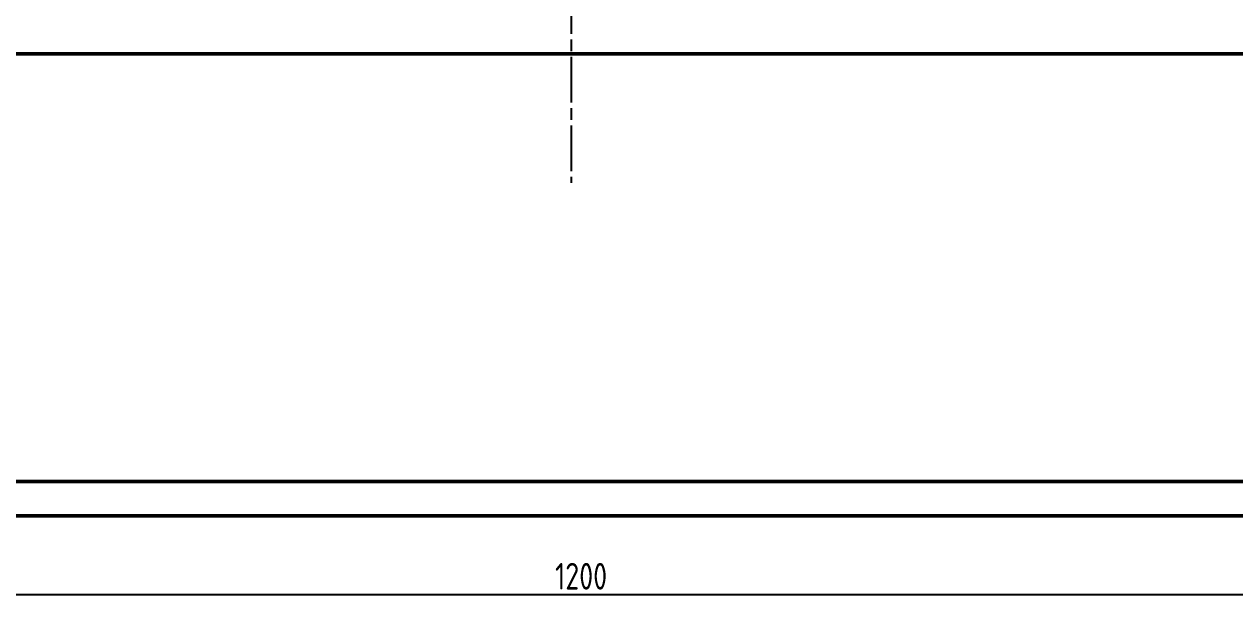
# Model space of a CAD drawing. Header units: millimetres. Extents: x -2161 to -582, y -4625 to -3434.
# Drawn here: x -1376.2 to -1217.6, y -3765.5 to -3689.3 of the extents above; entities that cross this region are included whole.
import ezdxf

# ---------------------------------------------------------------- set-up
doc = ezdxf.new("R2010")
doc.units = ezdxf.units.MM
doc.header["$LTSCALE"] = 0.5
doc.linetypes.add('AM_ISO08W050', pattern=[18, 12, -1.5, 3, -1.5])
doc.layers.add('AM_0', color=7, linetype='Continuous', lineweight=50)
doc.layers.add('AM_7', color=4, linetype='AM_ISO08W050', lineweight=25)
doc.styles.add('MyTemplate', font='tcvn+7284-2003i.ttf', dxfattribs={"width": 0.8, "height": 3.5})
doc.dimstyles.new('Copy of MyTemplate', dxfattribs={"dimtxt": 3.5, "dimasz": 3.5, "dimexe": 1.5, "dimexo": 0, "dimtad": 1, "dimtoh": 1, "dimdec": 0, "dimlfac": 3.003, "dimdsep": 46, "dimtxsty": 'MyTemplate', "dimcen": 5, "dimclrd": 3, "dimclre": 3, "dimclrt": 1, "dimadec": 0, "dimazin": 0, "dimtfac": 1, "dimtdec": 0, "dimtmove": 0, "dimatfit": 3, "dimfxl": 1, "dimlwd": 25, "dimlwe": 25, "dimarcsym": 0})

# ---------------------------------------------------------------- blocks, each defined once
blk = doc.blocks.new('*D9')
at = {"layer": 'AM_0', "color": 3, "lineweight": 25, "transparency": 16777216}
for p, q in [((-1503.06, -3753.7), (-1503.06, -3765.47)), ((-1103.36, -3753.7), (-1103.36, -3765.47)), ((-1499.56, -3763.97), (-1106.86, -3763.97))]:
    blk.add_line(p, q, dxfattribs=at)
at = {"layer": 'AM_0', "color": 3, "transparency": 16777216}
for points in [[(-1499.56, -3763.39), (-1499.56, -3764.55), (-1503.06, -3763.97)], [(-1106.86, -3763.39), (-1106.86, -3764.55), (-1103.36, -3763.97)]]:
    blk.add_solid(points, dxfattribs=at)
at = {"layer": 'Defpoints', "color": 0, "transparency": 16777216}
for p in [(-1503.06, -3753.7), (-1103.36, -3753.7), (-1103.36, -3763.97)]:
    blk.add_point(p, dxfattribs=at)
at = {"layer": 'AM_0', "color": 1, "transparency": 16777216, "insert": (-1303.21, -3761.6), "char_height": 3.5, "attachment_point": 5, "style": 'MyTemplate'}
blk.add_mtext('1200', dxfattribs=at)

msp = doc.modelspace()

# ---------------------------------------------------------------- linework, layer by layer
at = {"layer": 'AM_0'}
for p, q in [((-1503.06, -3693.12), (-1103.36, -3693.12)), ((-1503.06, -3749.17), (-1103.36, -3749.17)), ((-1103.36, -3753.7), (-1503.06, -3753.7))]:
    msp.add_line(p, q, dxfattribs=at)
at = {"layer": 'AM_7'}
msp.add_line((-1304.51, -3666.52), (-1304.51, -3710.06), dxfattribs=at)

# ---------------------------------------------------------------- dimensions: what is measured, and where the dimension line sits
at = {"layer": 'AM_0'}
dim = msp.add_linear_dim(base=(-1103.36, -3763.97), p1=(-1503.06, -3753.7), p2=(-1103.36, -3753.7), dimstyle='Copy of MyTemplate', dxfattribs=at)
dim.commit()
dim.dimension.update_dxf_attribs({"geometry": '*D9', "text_midpoint": (-1303.21, -3763.97), "dimtype": 160})

doc.saveas('drawing.dxf')
